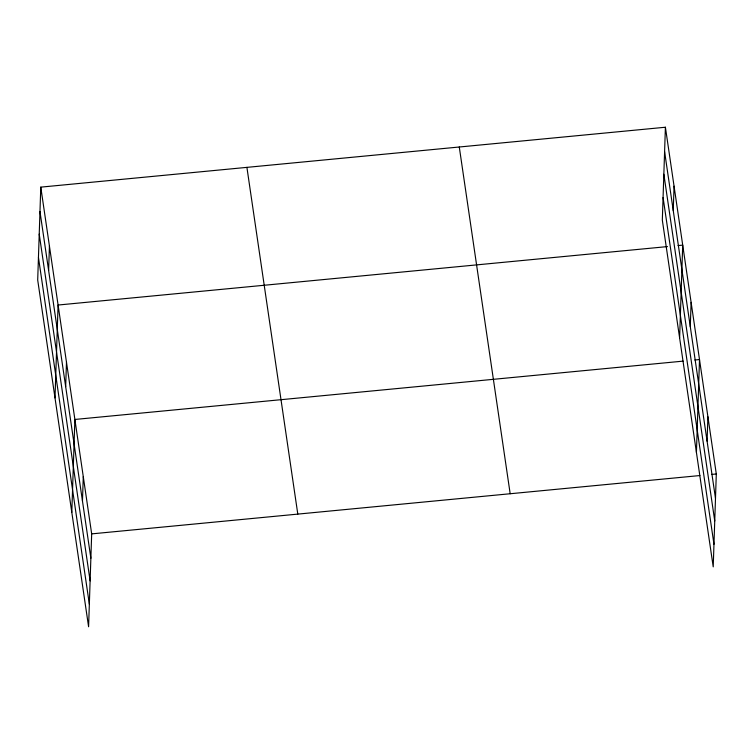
<?xml version="1.0" encoding="UTF-8"?>
<svg xmlns="http://www.w3.org/2000/svg" width="754" height="754" viewBox="0 0 754 754"><rect width="100%" height="100%" fill="white"/><g stroke="black" fill="none" stroke-linecap="round" stroke-linejoin="round"><path stroke-width="1.13" d="M40.782 187.133L37.7 280.026L88.595 626.763L91.677 533.879L40.782 187.133L665.405 127.237L716.3 473.974L713.218 566.867L662.323 220.121L665.405 127.237M48.624 270.469L49.434 246.087M55.004 397.914L58.086 305.031L667.488 246.586M65.673 386.632L66.484 362.24M71.8 512.343L74.882 419.46L683.105 361.128M82.469 501.052L83.279 476.669M673.247 210.564L674.057 186.181M679.627 338.009L682.709 245.125L678.025 245.578M690.296 326.727L691.107 302.345M696.423 452.438L699.505 359.554L694.82 360.007M707.092 441.147L707.902 416.764M91.677 533.879L699.901 475.548M711.616 474.426L716.3 473.974M664.594 151.62L715.489 498.366M663.85 174.231L714.745 520.967M663.077 197.52L713.972 544.256M459.28 147.002L510.175 493.747M246.907 167.369L297.802 514.115M39.971 211.525L90.866 558.262M39.227 234.126L90.122 580.872M38.454 257.416L89.349 604.161"/></g></svg>
